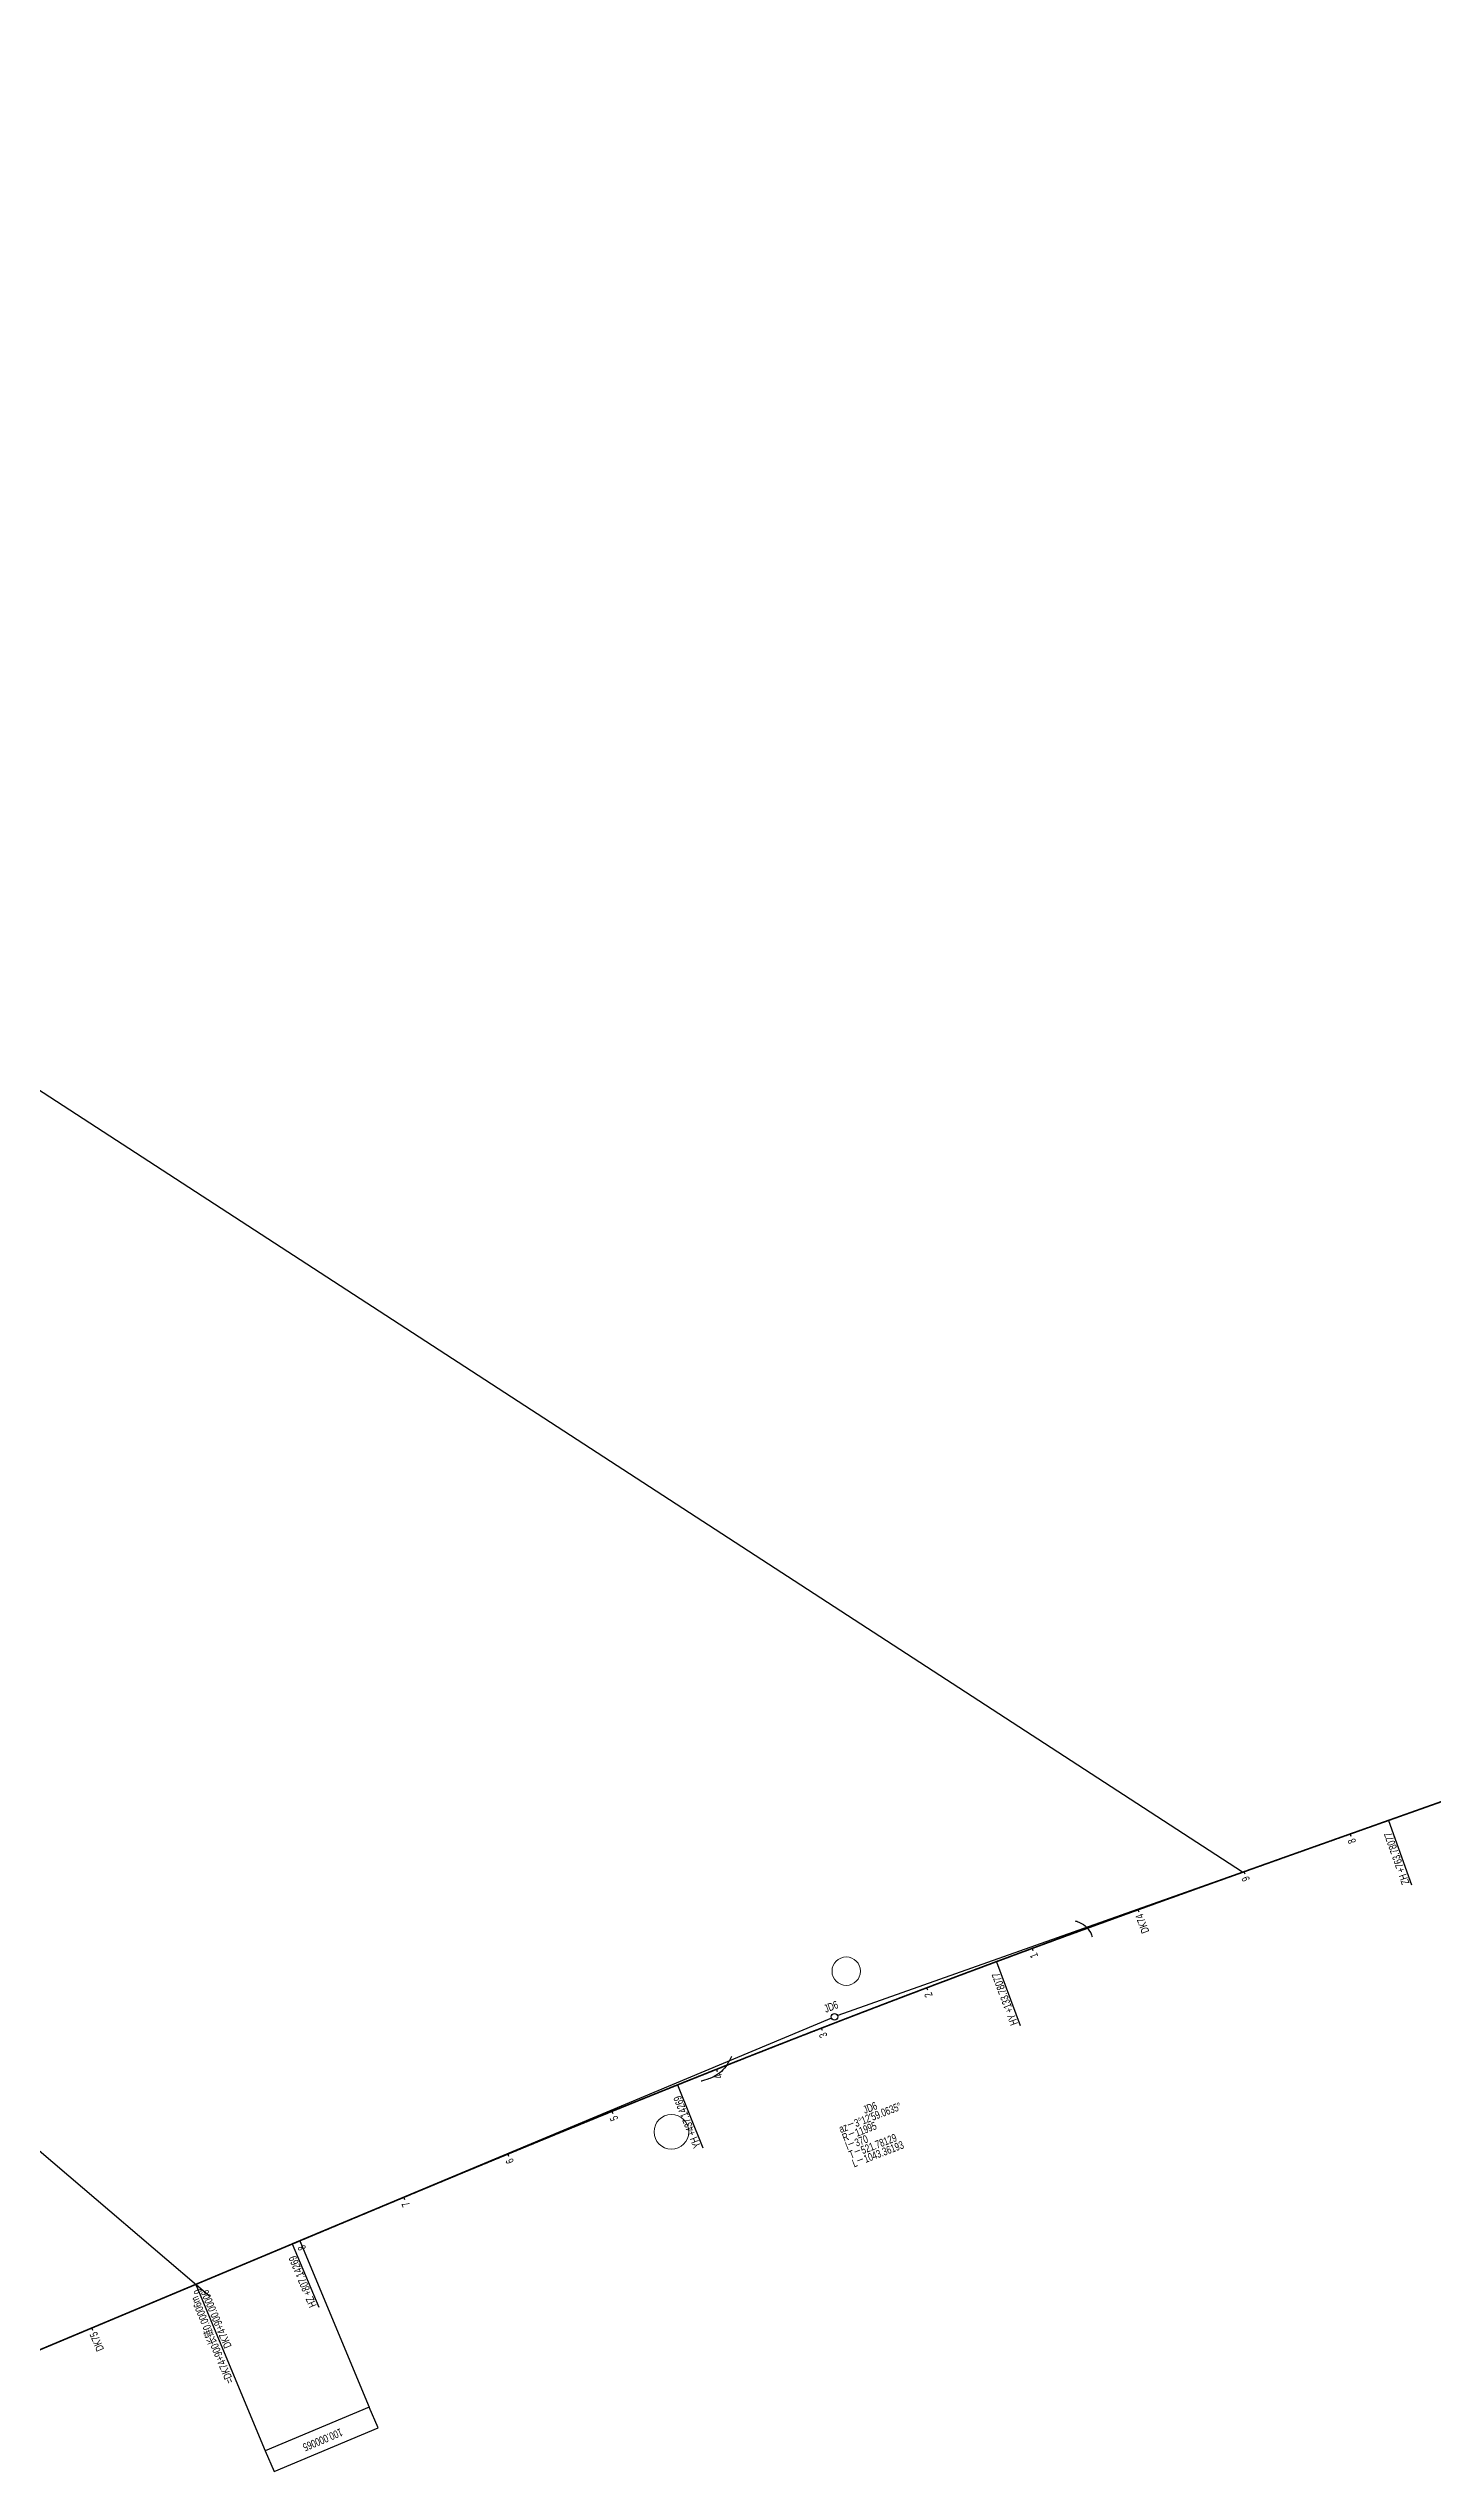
# Model space of a CAD drawing. Header units: millimetres. Extents: x 497834 to 621495, y 3353175 to 3430424.
# Drawn here: x 605003 to 606232, y 3395601 to 3397751 of the extents above; entities that cross this region are included whole.
import ezdxf

# ---------------------------------------------------------------- set-up
doc = ezdxf.new("R2010")
doc.units = ezdxf.units.MM
for name, color, linetype in [('breakloc', 7, 'Continuous'), ('DK改路中线', 7, 'Continuous'), ('dl1', 7, 'Continuous'), ('dl2', 7, 'Continuous'), ('房屋圆', 7, 'Continuous'), ('沪乍杭打线-0.0-200.8段-施工系转设计系成果-2000坐标系-左线_中线_交点', 7, 'Continuous'), ('沪乍杭打线-0.0-200.8段-施工系转设计系成果-2000坐标系-左线_五大桩', 7, 'Continuous'), ('沪乍杭打线-0.0-200.8段-施工系转设计系成果-2000坐标系-左线_断链', 7, 'Continuous'), ('沪乍杭打线-0.0-200.8段-施工系转设计系成果-2000坐标系-左线_曲线资料', 7, 'Continuous'), ('沪乍杭打线-0.0-200.8段-施工系转设计系成果-2000坐标系-左线_里程', 7, 'Continuous'), ('连接线', 3, 'Continuous')]:
    doc.layers.add(name, color=color, linetype=linetype)
doc.styles.add('PM_DL', font='slromans.shx', dxfattribs={"width": 0.75, "bigfont": 'hztxt.shx'})
doc.styles.add('PM_LC', font='slromans.shx', dxfattribs={"width": 0.75, "bigfont": 'hztxt.shx'})
doc.styles.add('PM_QX', font='slromans.shx', dxfattribs={"width": 0.75, "bigfont": 'hztxt.shx'})

msp = doc.modelspace()

# ---------------------------------------------------------------- linework, layer by layer
at = {"layer": 'breakloc'}
msp.add_lwpolyline([(605146.7, 3395756.1), (600095.3, 3400068)], dxfattribs=at)
at = {"layer": 'DK改路中线', "color": 3, "linetype": 'Continuous', "ltscale": 2, "flags": 128}
for points in [[(605914.4, 3396089.6), (605915.1, 3396089.4, -0.261393), (605916.3, 3396089), (605918.2, 3396088.3), (605920, 3396087.4), (605921.7, 3396086.4), (605923.3, 3396085.2), (605924.7, 3396083.8), (605926, 3396082.3), (605927.2, 3396080.6), (605928.2, 3396078.9), (605929, 3396077.1), (605929.3, 3396076), (605929.5, 3396075.5)], [(605609.3, 3395969.2), (605607.5, 3395965.6), (605606.9, 3395964.6, -0.203459), (605606.5, 3395963.8), (605605.5, 3395962.1), (605604.4, 3395960.4), (605603.2, 3395958.9), (605601.8, 3395957.4), (605600.4, 3395956), (605598.9, 3395954.7), (605597.3, 3395953.5), (605595.6, 3395952.4), (605593.9, 3395951.4), (605592.1, 3395950.6), (605590.2, 3395949.8), (605589, 3395949.4), (605588.3, 3395949.2), (605584.5, 3395948), (605582.6, 3395947.4), (605582.4, 3395947.4)]]:
    msp.add_lwpolyline(points, format="xyb", dxfattribs=at)
at = {"layer": 'dl1', "color": 3, "linetype": 'Continuous', "ltscale": 2, "const_width": 1.4, "flags": 128}
msp.add_lwpolyline([(610383.9, 3397664.2), (606192.6, 3396178.8), (606191.6, 3396178.5), (606190.7, 3396178.1), (606189.8, 3396177.8), (606188.8, 3396177.5), (606187.9, 3396177.1), (606186.9, 3396176.8), (606186, 3396176.5), (606185, 3396176.1), (606184.1, 3396175.8), (606183.2, 3396175.5), (606182.2, 3396175.1), (606181.3, 3396174.8), (606180.3, 3396174.4), (606179.4, 3396174.1), (606178.4, 3396173.8), (606177.5, 3396173.4), (606176.6, 3396173.1), (606175.6, 3396172.8), (606174.7, 3396172.4), (606173.7, 3396172.1), (606172.8, 3396171.8), (606171.8, 3396171.4), (606170.9, 3396171.1), (606170, 3396170.8), (606169, 3396170.4), (606168.1, 3396170.1), (606167.1, 3396169.8), (606166.2, 3396169.4), (606165.3, 3396169.1), (606164.3, 3396168.8), (606163.4, 3396168.4), (606162.4, 3396168.1), (606161.5, 3396167.8), (606160.5, 3396167.4), (606159.6, 3396167.1), (606158.7, 3396166.8), (606157.7, 3396166.4), (606156.8, 3396166.1), (606155.8, 3396165.8), (606154.9, 3396165.4), (606153.9, 3396165.1), (606153, 3396164.8), (606152.1, 3396164.4), (606151.1, 3396164.1), (606150.2, 3396163.8), (606149.2, 3396163.4), (606148.3, 3396163.1), (606147.3, 3396162.8), (606146.4, 3396162.4), (606145.5, 3396162.1), (606144.5, 3396161.8), (606143.6, 3396161.4), (606142.6, 3396161.1), (606141.7, 3396160.7), (606140.7, 3396160.4), (606139.8, 3396160.1), (606138.9, 3396159.7), (606137.9, 3396159.4), (606137, 3396159.1), (606136, 3396158.7), (606135.1, 3396158.4), (606134.1, 3396158.1), (606133.2, 3396157.7), (606132.3, 3396157.4), (606131.3, 3396157.1), (606130.4, 3396156.7), (606129.4, 3396156.4), (606128.5, 3396156.1), (606127.6, 3396155.7), (606126.6, 3396155.4), (606125.7, 3396155.1), (606124.7, 3396154.7), (606123.8, 3396154.4), (606122.8, 3396154.1), (606121.9, 3396153.7), (606121, 3396153.4), (606120, 3396153.1), (606119.1, 3396152.7), (606118.1, 3396152.4), (606117.2, 3396152), (606116.2, 3396151.7), (606115.3, 3396151.4), (606114.4, 3396151), (606113.4, 3396150.7), (606112.5, 3396150.4), (606111.5, 3396150), (606110.6, 3396149.7), (606109.6, 3396149.4), (606108.7, 3396149), (606107.8, 3396148.7), (606106.8, 3396148.4), (606105.9, 3396148), (606104.9, 3396147.7), (606104, 3396147.4), (606103.1, 3396147), (606102.1, 3396146.7), (606101.2, 3396146.4), (606100.2, 3396146), (606099.3, 3396145.7), (606098.3, 3396145.4), (606097.4, 3396145), (606096.5, 3396144.7), (606095.5, 3396144.3), (606094.6, 3396144), (606093.6, 3396143.7), (606092.7, 3396143.3), (606091.7, 3396143), (606090.8, 3396142.7), (606089.9, 3396142.3), (606088.9, 3396142), (606088, 3396141.7), (606087, 3396141.3), (606086.1, 3396141), (606085.2, 3396140.7), (606084.2, 3396140.3), (606083.3, 3396140), (606082.3, 3396139.7), (606081.4, 3396139.3), (606080.4, 3396139), (606079.5, 3396138.6), (606078.6, 3396138.3), (606077.6, 3396138), (606076.7, 3396137.6), (606075.7, 3396137.3), (606074.8, 3396137), (606073.8, 3396136.6), (606072.9, 3396136.3), (606072, 3396136), (606071, 3396135.6), (606070.1, 3396135.3), (606069.1, 3396135), (606068.2, 3396134.6), (606067.3, 3396134.3), (606066.3, 3396133.9), (606065.4, 3396133.6), (606064.4, 3396133.3), (606063.5, 3396132.9), (606062.5, 3396132.6), (606061.6, 3396132.3), (606060.7, 3396131.9), (606059.7, 3396131.6), (606058.8, 3396131.3), (606057.8, 3396130.9), (606056.9, 3396130.6), (606056, 3396130.2), (606055, 3396129.9), (606054.1, 3396129.6), (606053.1, 3396129.2), (606052.2, 3396128.9), (606051.2, 3396128.6), (606050.3, 3396128.2), (606049.4, 3396127.9), (606048.4, 3396127.6), (606047.5, 3396127.2), (606046.5, 3396126.9), (606045.6, 3396126.5), (606044.7, 3396126.2), (606043.7, 3396125.9), (606042.8, 3396125.5), (606041.8, 3396125.2), (606040.9, 3396124.9), (606039.9, 3396124.5), (606039, 3396124.2), (606038.1, 3396123.9), (606037.1, 3396123.5), (606036.2, 3396123.2), (606035.2, 3396122.8), (606034.3, 3396122.5), (606033.4, 3396122.2), (606032.4, 3396121.8), (606031.5, 3396121.5), (606030.5, 3396121.2), (606029.6, 3396120.8), (606028.6, 3396120.5), (606027.7, 3396120.1), (606026.8, 3396119.8), (606025.8, 3396119.5), (606024.9, 3396119.1), (606023.9, 3396118.8), (606023, 3396118.5), (606022.1, 3396118.1), (606021.1, 3396117.8), (606020.2, 3396117.4), (606019.2, 3396117.1), (606018.3, 3396116.8), (606017.3, 3396116.4), (606016.4, 3396116.1), (606015.5, 3396115.8), (606014.5, 3396115.4), (606013.6, 3396115.1), (606012.6, 3396114.7), (606011.7, 3396114.4), (606010.8, 3396114.1), (606009.8, 3396113.7), (606008.9, 3396113.4), (606007.9, 3396113.1), (606007, 3396112.7), (606006.1, 3396112.4), (606005.1, 3396112), (606004.2, 3396111.7), (606003.2, 3396111.4), (606002.3, 3396111), (606001.4, 3396110.7), (606000.4, 3396110.3), (605999.5, 3396110), (605998.5, 3396109.7), (605997.6, 3396109.3), (605996.6, 3396109), (605995.7, 3396108.7), (605994.8, 3396108.3), (605993.8, 3396108), (605992.9, 3396107.6), (605991.9, 3396107.3), (605991, 3396107), (605990.1, 3396106.6), (605989.1, 3396106.3), (605988.2, 3396105.9), (605987.2, 3396105.6), (605986.3, 3396105.3), (605985.4, 3396104.9), (605984.4, 3396104.6), (605983.5, 3396104.2), (605982.5, 3396103.9), (605981.6, 3396103.6), (605980.7, 3396103.2), (605979.7, 3396102.9), (605978.8, 3396102.6), (605977.8, 3396102.2), (605976.9, 3396101.9), (605975.9, 3396101.5), (605975, 3396101.2), (605974.1, 3396100.9), (605973.1, 3396100.5), (605972.2, 3396100.2), (605971.2, 3396099.8), (605970.3, 3396099.5), (605969.4, 3396099.2), (605968.4, 3396098.8), (605967.5, 3396098.5), (605966.5, 3396098.1), (605965.6, 3396097.8), (605964.7, 3396097.5), (605963.7, 3396097.1), (605962.8, 3396096.8), (605961.8, 3396096.4), (605960.9, 3396096.1), (605960, 3396095.8), (605959, 3396095.4), (605958.1, 3396095.1), (605957.1, 3396094.7), (605956.2, 3396094.4), (605955.3, 3396094), (605954.3, 3396093.7), (605953.4, 3396093.4), (605952.4, 3396093), (605951.5, 3396092.7), (605950.6, 3396092.3), (605949.6, 3396092), (605948.7, 3396091.7), (605947.7, 3396091.3), (605946.8, 3396091), (605945.9, 3396090.6), (605944.9, 3396090.3), (605944, 3396090), (605943, 3396089.6), (605942.1, 3396089.3), (605941.2, 3396088.9), (605940.2, 3396088.6), (605939.3, 3396088.2), (605938.3, 3396087.9), (605937.4, 3396087.6), (605936.5, 3396087.2), (605935.5, 3396086.9), (605934.6, 3396086.5), (605933.6, 3396086.2), (605932.7, 3396085.9), (605931.8, 3396085.5), (605930.8, 3396085.2), (605929.9, 3396084.8), (605928.9, 3396084.5), (605928, 3396084.1), (605927.1, 3396083.8), (605926.1, 3396083.5), (605925.2, 3396083.1), (605924.2, 3396082.8), (605923.3, 3396082.4), (605922.4, 3396082.1), (605921.4, 3396081.7), (605920.5, 3396081.4), (605919.6, 3396081.1), (605918.6, 3396080.7), (605917.7, 3396080.4), (605916.7, 3396080), (605915.8, 3396079.7), (605914.9, 3396079.3), (605913.9, 3396079), (605913, 3396078.7), (605912, 3396078.3), (605911.1, 3396078), (605910.2, 3396077.6), (605909.2, 3396077.3), (605908.3, 3396076.9), (605907.3, 3396076.6), (605906.4, 3396076.3), (605905.5, 3396075.9), (605904.5, 3396075.6), (605903.6, 3396075.2), (605902.6, 3396074.9), (605901.7, 3396074.5), (605900.8, 3396074.2), (605899.8, 3396073.8), (605898.9, 3396073.5), (605898, 3396073.2), (605897, 3396072.8), (605896.1, 3396072.5), (605895.1, 3396072.1), (605894.2, 3396071.8), (605893.3, 3396071.4), (605892.3, 3396071.1), (605891.4, 3396070.7), (605890.4, 3396070.4), (605889.5, 3396070.1), (605888.6, 3396069.7), (605887.6, 3396069.4), (605886.7, 3396069), (605885.7, 3396068.7), (605884.8, 3396068.3), (605883.9, 3396068), (605882.9, 3396067.6), (605882, 3396067.3), (605881.1, 3396066.9), (605880.1, 3396066.6), (605879.2, 3396066.3), (605878.2, 3396065.9), (605877.3, 3396065.6), (605876.4, 3396065.2), (605875.4, 3396064.9), (605874.5, 3396064.5), (605873.6, 3396064.2), (605872.6, 3396063.8), (605871.7, 3396063.5), (605870.7, 3396063.1), (605869.8, 3396062.8), (605868.9, 3396062.4), (605867.9, 3396062.1), (605867, 3396061.8), (605866, 3396061.4), (605865.1, 3396061.1), (605864.2, 3396060.7), (605863.2, 3396060.4), (605862.3, 3396060), (605861.4, 3396059.7), (605860.4, 3396059.3), (605859.5, 3396059), (605858.5, 3396058.6), (605857.6, 3396058.3), (605856.7, 3396057.9), (605855.7, 3396057.6), (605854.8, 3396057.2), (605853.9, 3396056.9), (605852.9, 3396056.5), (605852, 3396056.2), (605851, 3396055.8), (605850.1, 3396055.5), (605849.2, 3396055.1), (605848.2, 3396054.8), (605847.3, 3396054.5), (605846.4, 3396054.1), (605845.4, 3396053.8), (605844.5, 3396053.4, 0.006322), (605843.5, 3396053.1), (605842.6, 3396052.7), (605841.7, 3396052.4), (605840.7, 3396052), (605839.8, 3396051.7), (605839.8, 3396051.7), (605838.9, 3396051.3), (605837.9, 3396051), (605837, 3396050.6), (605836, 3396050.3), (605835.1, 3396049.9), (605835.1, 3396049.9), (605834.2, 3396049.6), (605833.2, 3396049.2), (605832.3, 3396048.9), (605831.4, 3396048.5), (605830.4, 3396048.2), (605830.4, 3396048.2), (605829.5, 3396047.8), (605828.6, 3396047.5), (605827.6, 3396047.1), (605826.7, 3396046.8), (605825.7, 3396046.4), (605825.7, 3396046.4), (605824.8, 3396046.1), (605823.9, 3396045.7), (605822.9, 3396045.4), (605822, 3396045), (605821.1, 3396044.7), (605821.1, 3396044.7), (605820.1, 3396044.3), (605819.2, 3396044), (605818.2, 3396043.6), (605817.3, 3396043.3), (605816.4, 3396042.9), (605816.4, 3396042.9), (605815.4, 3396042.6), (605814.5, 3396042.2), (605813.6, 3396041.9), (605812.6, 3396041.5), (605811.7, 3396041.2), (605811.7, 3396041.2), (605810.8, 3396040.8), (605809.8, 3396040.5), (605808.9, 3396040.1), (605807.9, 3396039.8), (605807, 3396039.4), (605807, 3396039.4), (605806.1, 3396039.1), (605805.1, 3396038.7), (605804.2, 3396038.3), (605803.3, 3396038), (605802.3, 3396037.6), (605802.3, 3396037.6), (605801.4, 3396037.3), (605800.5, 3396036.9), (605799.5, 3396036.6), (605798.6, 3396036.2), (605797.7, 3396035.9), (605797.7, 3396035.9), (605796.7, 3396035.5), (605795.8, 3396035.2), (605794.8, 3396034.8), (605793.9, 3396034.5), (605793, 3396034.1), (605793, 3396034.1), (605792, 3396033.8), (605791.1, 3396033.4), (605790.2, 3396033.1), (605789.2, 3396032.7), (605788.3, 3396032.4), (605788.3, 3396032.4), (605787.4, 3396032), (605786.4, 3396031.6), (605785.5, 3396031.3), (605784.6, 3396030.9), (605783.6, 3396030.6), (605783.6, 3396030.6), (605782.7, 3396030.2), (605781.7, 3396029.9), (605780.8, 3396029.5), (605779.9, 3396029.2), (605778.9, 3396028.8), (605778.9, 3396028.8), (605778, 3396028.5), (605777.1, 3396028.1), (605776.1, 3396027.8), (605775.2, 3396027.4), (605774.3, 3396027), (605774.3, 3396027), (605773.3, 3396026.7), (605772.4, 3396026.3), (605771.5, 3396026), (605770.5, 3396025.6), (605769.6, 3396025.3), (605769.6, 3396025.3), (605768.7, 3396024.9), (605767.7, 3396024.6), (605766.8, 3396024.2), (605765.9, 3396023.9), (605764.9, 3396023.5), (605764.9, 3396023.5), (605764, 3396023.1), (605763, 3396022.8), (605762.1, 3396022.4), (605761.2, 3396022.1), (605760.2, 3396021.7), (605760.2, 3396021.7), (605759.3, 3396021.4), (605758.4, 3396021), (605757.4, 3396020.7), (605756.5, 3396020.3), (605755.6, 3396019.9), (605755.6, 3396019.9), (605754.6, 3396019.6), (605753.7, 3396019.2), (605752.8, 3396018.9), (605751.8, 3396018.5), (605750.9, 3396018.2), (605750.9, 3396018.2), (605750, 3396017.8), (605749, 3396017.5), (605748.1, 3396017.1), (605747.2, 3396016.7), (605746.2, 3396016.4), (605746.2, 3396016.4), (605745.3, 3396016), (605744.4, 3396015.7), (605743.4, 3396015.3), (605742.5, 3396015), (605741.6, 3396014.6), (605741.6, 3396014.6), (605740.6, 3396014.2), (605739.7, 3396013.9), (605738.8, 3396013.5), (605737.8, 3396013.2), (605736.9, 3396012.8), (605736.9, 3396012.8), (605736, 3396012.5), (605735, 3396012.1), (605734.1, 3396011.7), (605733.2, 3396011.4), (605732.2, 3396011), (605732.2, 3396011), (605731.3, 3396010.7), (605730.3, 3396010.3), (605729.4, 3396009.9), (605728.5, 3396009.6), (605727.5, 3396009.2), (605727.5, 3396009.2), (605726.6, 3396008.9), (605725.7, 3396008.5), (605724.7, 3396008.2), (605723.8, 3396007.8), (605722.9, 3396007.4), (605722.9, 3396007.4), (605721.9, 3396007.1), (605721, 3396006.7), (605720.1, 3396006.4), (605719.1, 3396006), (605718.2, 3396005.6), (605718.2, 3396005.6), (605717.3, 3396005.3), (605716.3, 3396004.9), (605715.4, 3396004.6), (605714.5, 3396004.2), (605713.5, 3396003.8), (605713.5, 3396003.8), (605712.6, 3396003.5), (605711.7, 3396003.1), (605710.7, 3396002.8), (605709.8, 3396002.4), (605708.9, 3396002.1), (605708.9, 3396002.1), (605707.9, 3396001.7), (605707, 3396001.3), (605706.1, 3396001), (605705.1, 3396000.6), (605704.2, 3396000.3), (605704.2, 3396000.3), (605703.3, 3395999.9), (605702.4, 3395999.5), (605701.4, 3395999.2), (605700.5, 3395998.8), (605699.6, 3395998.4), (605699.6, 3395998.4), (605698.6, 3395998.1), (605697.7, 3395997.7), (605696.8, 3395997.4), (605695.8, 3395997), (605694.9, 3395996.6), (605694.9, 3395996.6), (605694, 3395996.3), (605693, 3395995.9), (605692.1, 3395995.6), (605691.2, 3395995.2), (605690.2, 3395994.8), (605690.2, 3395994.8), (605689.3, 3395994.5), (605688.4, 3395994.1), (605687.4, 3395993.8), (605686.5, 3395993.4), (605685.6, 3395993), (605685.6, 3395993), (605684.6, 3395992.7), (605683.7, 3395992.3), (605682.8, 3395991.9), (605681.8, 3395991.6), (605680.9, 3395991.2), (605680.9, 3395991.2), (605680, 3395990.9), (605679, 3395990.5), (605678.1, 3395990.1), (605677.2, 3395989.8), (605676.2, 3395989.4), (605676.2, 3395989.4), (605675.3, 3395989), (605674.4, 3395988.7), (605673.4, 3395988.3), (605672.5, 3395988), (605671.6, 3395987.6), (605671.6, 3395987.6), (605670.7, 3395987.2), (605669.7, 3395986.9), (605668.8, 3395986.5), (605667.9, 3395986.1), (605666.9, 3395985.8), (605666.9, 3395985.8), (605666, 3395985.4), (605665.1, 3395985.1), (605664.1, 3395984.7), (605663.2, 3395984.3), (605662.3, 3395984), (605662.3, 3395984), (605661.3, 3395983.6), (605660.4, 3395983.2), (605659.5, 3395982.9), (605658.5, 3395982.5), (605657.6, 3395982.1), (605657.6, 3395982.1), (605656.7, 3395981.8), (605655.7, 3395981.4), (605654.8, 3395981), (605653.9, 3395980.7), (605653, 3395980.3), (605653, 3395980.3), (605652, 3395980), (605651.1, 3395979.6), (605650.2, 3395979.2), (605649.2, 3395978.9), (605648.3, 3395978.5), (605648.3, 3395978.5), (605647.4, 3395978.1), (605646.4, 3395977.8), (605645.5, 3395977.4), (605644.6, 3395977), (605643.6, 3395976.7), (605643.6, 3395976.7), (605642.7, 3395976.3), (605641.8, 3395975.9), (605640.9, 3395975.6), (605639.9, 3395975.2), (605639, 3395974.8), (605639, 3395974.8), (605638.1, 3395974.5), (605637.1, 3395974.1), (605636.2, 3395973.7), (605635.3, 3395973.4), (605634.3, 3395973), (605634.3, 3395973), (605633.4, 3395972.6), (605632.5, 3395972.3), (605631.5, 3395971.9), (605630.6, 3395971.6), (605629.7, 3395971.2), (605629.7, 3395971.2), (605628.8, 3395970.8), (605627.8, 3395970.5), (605626.9, 3395970.1), (605626, 3395969.7), (605625, 3395969.4), (605625, 3395969.4), (605624.1, 3395969), (605623.2, 3395968.6), (605622.2, 3395968.3), (605621.3, 3395967.9), (605620.4, 3395967.5), (605620.4, 3395967.5), (605619.5, 3395967.1), (605618.5, 3395966.8), (605617.6, 3395966.4), (605616.7, 3395966), (605615.7, 3395965.7), (605615.7, 3395965.7), (605614.8, 3395965.3), (605613.9, 3395964.9), (605612.9, 3395964.6), (605612, 3395964.2), (605611.1, 3395963.8), (605611.1, 3395963.8), (605610.2, 3395963.5), (605609.2, 3395963.1), (605608.3, 3395962.7), (605607.4, 3395962.4), (605606.4, 3395962), (605606.4, 3395962), (605605.5, 3395961.6), (605604.6, 3395961.3), (605603.6, 3395960.9), (605602.7, 3395960.5), (605601.8, 3395960.2), (605601.8, 3395960.2), (605600.9, 3395959.8), (605599.9, 3395959.4), (605599, 3395959), (605598.1, 3395958.7), (605597.1, 3395958.3), (605597.1, 3395958.3), (605596.2, 3395957.9), (605595.3, 3395957.6), (605594.3, 3395957.2), (605593.4, 3395956.8), (605592.5, 3395956.5), (605592.5, 3395956.5), (605591.6, 3395956.1), (605590.6, 3395955.7), (605589.7, 3395955.4), (605588.8, 3395955), (605587.8, 3395954.6), (605587.8, 3395954.6), (605586.9, 3395954.2), (605586, 3395953.9), (605585.1, 3395953.5), (605584.1, 3395953.1), (605583.2, 3395952.8), (605583.2, 3395952.8), (605582.3, 3395952.4), (605581.3, 3395952), (605580.4, 3395951.7), (605579.5, 3395951.3), (605578.6, 3395950.9), (605578.6, 3395950.9), (605577.6, 3395950.5), (605576.7, 3395950.2), (605575.8, 3395949.8), (605574.8, 3395949.4), (605573.9, 3395949.1), (605573.9, 3395949.1), (605573, 3395948.7), (605572.1, 3395948.3), (605571.1, 3395947.9), (605570.2, 3395947.6), (605569.3, 3395947.2), (605569.3, 3395947.2), (605568.3, 3395946.8), (605567.4, 3395946.5), (605566.5, 3395946.1), (605565.6, 3395945.7), (605564.6, 3395945.3), (605564.6, 3395945.3), (605563.7, 3395945), (605562.8, 3395944.6), (605561.8, 3395944.2), (605561.5, 3395944.1), (605560.6, 3395943.7), (605559.7, 3395943.3), (605558.7, 3395943), (605557.8, 3395942.6), (605556.9, 3395942.2), (605555.9, 3395941.9), (605555, 3395941.5), (605554.1, 3395941.1), (605553.2, 3395940.7), (605552.2, 3395940.4), (605551.3, 3395940), (605550.4, 3395939.6), (605549.4, 3395939.2), (605548.5, 3395938.9), (605547.6, 3395938.5), (605546.7, 3395938.1), (605545.7, 3395937.8), (605544.8, 3395937.4), (605543.9, 3395937), (605543, 3395936.6), (605542, 3395936.3), (605541.1, 3395935.9), (605540.2, 3395935.5), (605539.2, 3395935.1), (605538.3, 3395934.8), (605537.4, 3395934.4), (605536.5, 3395934), (605535.5, 3395933.6), (605534.6, 3395933.3), (605533.7, 3395932.9), (605532.7, 3395932.5), (605531.8, 3395932.1), (605530.9, 3395931.8), (605530, 3395931.4), (605529, 3395931), (605528.1, 3395930.6), (605527.2, 3395930.3), (605526.3, 3395929.9), (605525.3, 3395929.5), (605524.4, 3395929.1), (605523.5, 3395928.8), (605522.6, 3395928.4), (605521.6, 3395928), (605520.7, 3395927.6), (605519.8, 3395927.3), (605518.8, 3395926.9), (605517.9, 3395926.5), (605517, 3395926.1), (605516.1, 3395925.8), (605515.1, 3395925.4), (605514.2, 3395925), (605513.3, 3395924.6), (605512.4, 3395924.3), (605511.4, 3395923.9), (605510.5, 3395923.5), (605509.6, 3395923.1), (605508.6, 3395922.8), (605507.7, 3395922.4), (605506.8, 3395922), (605505.9, 3395921.6), (605504.9, 3395921.3), (605504, 3395920.9), (605503.1, 3395920.5), (605502.2, 3395920.1), (605501.2, 3395919.8), (605500.3, 3395919.4), (605499.4, 3395919), (605498.5, 3395918.6), (605497.5, 3395918.2), (605496.6, 3395917.9), (605495.7, 3395917.5), (605494.8, 3395917.1), (605493.8, 3395916.7), (605492.9, 3395916.4), (605492, 3395916), (605491, 3395915.6), (605490.1, 3395915.2), (605489.2, 3395914.8), (605488.3, 3395914.5), (605487.3, 3395914.1), (605486.4, 3395913.7), (605485.5, 3395913.3), (605484.6, 3395913), (605483.6, 3395912.6), (605482.7, 3395912.2), (605481.8, 3395911.8), (605480.9, 3395911.4), (605479.9, 3395911.1), (605479, 3395910.7), (605478.1, 3395910.3), (605477.2, 3395909.9), (605476.2, 3395909.6), (605475.3, 3395909.2), (605474.4, 3395908.8), (605473.5, 3395908.4), (605472.5, 3395908), (605471.6, 3395907.7), (605470.7, 3395907.3), (605469.8, 3395906.9), (605468.8, 3395906.5), (605467.9, 3395906.2), (605467, 3395905.8), (605466.1, 3395905.4), (605465.1, 3395905), (605464.2, 3395904.6), (605463.3, 3395904.3), (605462.4, 3395903.9), (605461.4, 3395903.5), (605460.5, 3395903.1), (605459.6, 3395902.7), (605458.7, 3395902.4), (605457.7, 3395902), (605456.8, 3395901.6), (605455.9, 3395901.2), (605455, 3395900.8), (605454, 3395900.5), (605453.1, 3395900.1), (605452.2, 3395899.7), (605451.3, 3395899.3), (605450.3, 3395898.9), (605449.4, 3395898.6), (605448.5, 3395898.2), (605447.6, 3395897.8), (605446.6, 3395897.4), (605445.7, 3395897), (605444.8, 3395896.7), (605443.9, 3395896.3), (605442.9, 3395895.9), (605442, 3395895.5), (605441.1, 3395895.1), (605440.2, 3395894.8), (605439.2, 3395894.4), (605438.3, 3395894), (605437.4, 3395893.6), (605436.5, 3395893.2), (605435.5, 3395892.9), (605434.6, 3395892.5), (605433.7, 3395892.1), (605432.8, 3395891.7), (605431.8, 3395891.3), (605430.9, 3395891), (605430, 3395890.6), (605429.1, 3395890.2), (605428.1, 3395889.8), (605427.2, 3395889.4), (605426.3, 3395889), (605425.4, 3395888.7), (605424.4, 3395888.3), (605423.5, 3395887.9), (605422.6, 3395887.5), (605421.7, 3395887.1), (605420.7, 3395886.8), (605419.8, 3395886.4), (605418.9, 3395886), (605418, 3395885.6), (605417, 3395885.2), (605416.1, 3395884.9), (605415.2, 3395884.5), (605414.3, 3395884.1), (605413.3, 3395883.7), (605412.4, 3395883.3), (605411.5, 3395882.9), (605410.6, 3395882.6), (605409.6, 3395882.2), (605408.7, 3395881.8), (605407.8, 3395881.4), (605406.9, 3395881), (605405.9, 3395880.7), (605405, 3395880.3), (605404.1, 3395879.9), (605403.2, 3395879.5), (605402.3, 3395879.1), (605401.3, 3395878.7), (605400.4, 3395878.4), (605399.5, 3395878), (605398.6, 3395877.6), (605397.6, 3395877.2), (605396.7, 3395876.8), (605395.8, 3395876.4), (605394.9, 3395876.1), (605393.9, 3395875.7), (605393, 3395875.3), (605392.1, 3395874.9), (605391.2, 3395874.5), (605390.2, 3395874.1), (605389.3, 3395873.8), (605388.4, 3395873.4), (605387.5, 3395873), (605386.5, 3395872.6), (605385.6, 3395872.2), (605384.7, 3395871.9), (605383.8, 3395871.5), (605382.9, 3395871.1), (605381.9, 3395870.7), (605381, 3395870.3), (605380.1, 3395869.9), (605379.2, 3395869.6), (605378.2, 3395869.2), (605377.3, 3395868.8), (605376.4, 3395868.4), (605375.5, 3395868), (605374.5, 3395867.6), (605373.6, 3395867.3), (605372.7, 3395866.9), (605371.8, 3395866.5), (605370.8, 3395866.1), (605369.9, 3395865.7), (605369, 3395865.3), (605368.1, 3395865), (605367.1, 3395864.6), (605366.2, 3395864.2), (605365.3, 3395863.8), (605364.4, 3395863.4), (605363.5, 3395863), (605362.5, 3395862.6), (605361.6, 3395862.3), (605360.7, 3395861.9), (605359.8, 3395861.5), (605358.8, 3395861.1), (605357.9, 3395860.7), (605357, 3395860.3), (605356.1, 3395860), (605355.1, 3395859.6), (605354.2, 3395859.2), (605353.3, 3395858.8), (605352.4, 3395858.4), (605351.5, 3395858), (605350.5, 3395857.7), (605349.6, 3395857.3), (605348.7, 3395856.9), (605347.8, 3395856.5), (605346.8, 3395856.1), (605345.9, 3395855.7), (605345, 3395855.3), (605344.1, 3395855), (605343.1, 3395854.6), (605342.2, 3395854.2), (605341.3, 3395853.8), (605340.4, 3395853.4), (605339.5, 3395853), (605338.5, 3395852.7), (605337.6, 3395852.3), (605336.7, 3395851.9), (605335.8, 3395851.5), (605334.8, 3395851.1), (605333.9, 3395850.7), (605333, 3395850.3), (605332.1, 3395850), (605331.1, 3395849.6), (605330.2, 3395849.2), (605329.3, 3395848.8), (605328.4, 3395848.4), (605327.5, 3395848), (605326.5, 3395847.7), (605325.6, 3395847.3), (605324.7, 3395846.9), (605323.8, 3395846.5), (605322.8, 3395846.1), (605321.9, 3395845.7), (605321, 3395845.3), (605320.1, 3395845), (605319.1, 3395844.6), (605318.2, 3395844.2), (605317.3, 3395843.8), (605316.4, 3395843.4), (605315.5, 3395843), (605314.5, 3395842.6), (605313.6, 3395842.3), (605312.7, 3395841.9), (605311.8, 3395841.5), (605310.8, 3395841.1), (605309.9, 3395840.7), (605309, 3395840.3), (605308.1, 3395839.9), (605307.2, 3395839.6), (605306.2, 3395839.2), (605305.3, 3395838.8), (605304.4, 3395838.4), (605303.5, 3395838), (605302.5, 3395837.6), (605301.6, 3395837.3), (605300.7, 3395836.9), (605299.8, 3395836.5), (605298.8, 3395836.1), (605297.9, 3395835.7), (605297, 3395835.3), (605296.1, 3395834.9), (605295.2, 3395834.6), (605294.2, 3395834.2), (605293.3, 3395833.8), (605292.4, 3395833.4), (605291.5, 3395833), (605290.5, 3395832.6), (605289.6, 3395832.2), (605288.7, 3395831.9), (605287.8, 3395831.5), (605286.9, 3395831.1), (605285.9, 3395830.7), (605285, 3395830.3), (605284.1, 3395829.9), (605283.2, 3395829.5), (605282.2, 3395829.2), (605281.3, 3395828.8), (605280.4, 3395828.4), (605279.5, 3395828), (605278.5, 3395827.6), (605277.6, 3395827.2), (605276.7, 3395826.8), (605275.8, 3395826.4), (605274.9, 3395826.1), (605273.9, 3395825.7), (605273, 3395825.3), (605272.1, 3395824.9), (605271.2, 3395824.5), (605270.2, 3395824.1), (605269.3, 3395823.7), (605268.4, 3395823.4), (605267.5, 3395823), (605266.6, 3395822.6), (605265.6, 3395822.2), (605264.7, 3395821.8), (605263.8, 3395821.4), (605262.9, 3395821), (605261.9, 3395820.7), (605261, 3395820.3), (605260.1, 3395819.9), (605259.2, 3395819.5), (605258.3, 3395819.1), (605257.3, 3395818.7), (605256.4, 3395818.3), (605255.5, 3395818), (605254.6, 3395817.6), (605253.6, 3395817.2), (605252.7, 3395816.8), (605251.8, 3395816.4), (605250.9, 3395816), (605250, 3395815.6), (605249, 3395815.2), (605248.1, 3395814.9), (605247.2, 3395814.5), (605246.3, 3395814.1), (605245.3, 3395813.7), (605244.4, 3395813.3), (605243.5, 3395812.9), (605242.6, 3395812.5), (605241.7, 3395812.2), (605240.7, 3395811.8), (605239.8, 3395811.4), (605238.9, 3395811), (605238, 3395810.6), (605237, 3395810.2), (605236.1, 3395809.8), (605235.2, 3395809.5), (605234.3, 3395809.1), (605233.4, 3395808.7), (605232.4, 3395808.3), (605231.5, 3395807.9), (605230.6, 3395807.5), (605229.7, 3395807.1), (605228.7, 3395806.8), (605227.8, 3395806.4), (605226.9, 3395806), (605226, 3395805.6), (605225.1, 3395805.2), (605224.1, 3395804.8), (605223.2, 3395804.4), (605222.3, 3395804), (605221.4, 3395803.7), (605220.4, 3395803.3), (605219.5, 3395802.9), (605133.8, 3395767)], format="xyb", dxfattribs=at)
at = {"layer": 'dl2', "color": 3, "linetype": 'Continuous', "ltscale": 2, "const_width": 1.4, "flags": 128}
msp.add_lwpolyline([(605133.8, 3395767), (604947.5, 3395688.9)], dxfattribs=at)
at = {"layer": '房屋圆', "lineweight": 0}
for centre, radius in [((605711.2, 3396045), 12.6), ((605556, 3395902.4), 15.4)]:
    msp.add_circle(centre, radius, dxfattribs=at)
at = {"layer": '沪乍杭打线-0.0-200.8段-施工系转设计系成果-2000坐标系-左线_中线_交点', "color": 6, "linetype": 'Continuous', "ltscale": 2}
for p, q in [((606192.6, 3396178.8), (605703.6, 3396005.5)), ((605698, 3396003.3), (605219.5, 3395802.9))]:
    msp.add_line(p, q, dxfattribs=at)
msp.add_circle((605700.8, 3396004.5), 3, dxfattribs=at)
at = {"layer": '沪乍杭打线-0.0-200.8段-施工系转设计系成果-2000坐标系-左线_五大桩', "color": 5, "linetype": 'Continuous', "ltscale": 2}
for p, q in [((606192.6, 3396178.8), (606212.8, 3396121.6)), ((605844.5, 3396053.4), (605865.5, 3395996.9)), ((605561.5, 3395944.1), (605583.9, 3395888.2)), ((605219.5, 3395802.9), (605243, 3395746.9))]:
    msp.add_line(p, q, dxfattribs=at)
at = {"layer": '沪乍杭打线-0.0-200.8段-施工系转设计系成果-2000坐标系-左线_断链', "color": 1, "linetype": 'Continuous', "ltscale": 2}
for p, q in [((605226.1, 3395805.6), (605287.9, 3395658.1)), ((605133.8, 3395767), (605195.6, 3395619.4))]:
    msp.add_line(p, q, dxfattribs=at)
msp.add_lwpolyline([(605295.7, 3395639.6), (605287.9, 3395658.1), (605195.6, 3395619.4), (605203.4, 3395601), (605295.7, 3395639.6)], dxfattribs=at)
at = {"layer": '沪乍杭打线-0.0-200.8段-施工系转设计系成果-2000坐标系-左线_里程', "color": 5, "linetype": 'Continuous', "ltscale": 2}
for p, q in [((606158.4, 3396166.7), (606159.1, 3396164.8)), ((606064.2, 3396133.2), (606064.9, 3396131.3)), ((605970.1, 3396099.4), (605970.8, 3396097.5)), ((605876.2, 3396065.1), (605876.9, 3396063.3)), ((605782.5, 3396030.2), (605783.2, 3396028.3)), ((605689.1, 3395994.4), (605689.8, 3395992.5)), ((605596, 3395957.9), (605596.7, 3395956)), ((605503.2, 3395920.6), (605504, 3395918.7)), ((605410.7, 3395882.6), (605411.5, 3395880.8)), ((605318.4, 3395844.2), (605319.1, 3395842.4)), ((605226.1, 3395805.6), (605226.9, 3395803.8)), ((605133.8, 3395767), (605134.6, 3395765.1)), ((605041.5, 3395728.3), (605042.3, 3395726.5))]:
    msp.add_line(p, q, dxfattribs=at)
at = {"layer": '连接线', "color": 3}
msp.add_polyline3d([(606063, 3396132.8, 0), (553263.3, 3430423.5, 0)], dxfattribs=at)

# ---------------------------------------------------------------- texts
at = {"layer": '沪乍杭打线-0.0-200.8段-施工系转设计系成果-2000坐标系-左线_中线_交点', "color": 5, "style": 'PM_QX', "width": 0.75}
msp.add_text('JD6', height=7, rotation=21.1219, dxfattribs=at).set_placement((605693.2, 3396008))
at = {"layer": '沪乍杭打线-0.0-200.8段-施工系转设计系成果-2000坐标系-左线_五大桩', "color": 5, "style": 'PM_QX', "width": 0.75}
for s, rotation, p in [('ZH +763.78077', 109.5138, (606211.2, 3396123.2)), ('HY +133.78077', 110.3975, (605863.8, 3395998.5)), ('YH +437.14269', 111.8464, (605582.3, 3395889.7)), ('HZ +807.14269', 112.7301, (605241.3, 3395748.4))]:
    msp.add_text(s, height=7, rotation=rotation, dxfattribs=at).set_placement(p)
at = {"layer": '沪乍杭打线-0.0-200.8段-施工系转设计系成果-2000坐标系-左线_断链', "color": 1, "style": 'PM_DL', "width": 0.75}
for s, rotation, p in [('=DK74+900长链0.00006m', 112.7301, (605167.7, 3395680.8)), ('DK74+900.00006', 112.7301, (605165.9, 3395712.2)), ('100.000065', 202.7301, (605262.3, 3395639.5))]:
    msp.add_text(s, height=7, rotation=rotation, dxfattribs=at).set_placement(p)
at = {"layer": '沪乍杭打线-0.0-200.8段-施工系转设计系成果-2000坐标系-左线_曲线资料', "color": 5, "style": 'PM_QX', "width": 0.75}
msp.add_text('JD6', height=7, rotation=21.1219, dxfattribs=at).set_placement((605727.8, 3395918.3))
at = {"layer": '沪乍杭打线-0.0-200.8段-施工系转设计系成果-2000坐标系-左线_曲线资料', "color": 5, "insert": (605703.9, 3395907.8), "char_height": 7, "attachment_point": 1, "rotation": 21.1219, "line_spacing_factor": 0.7, "style": 'PM_QX'}
msp.add_mtext('\\W0.750000;az－3°12′59.0635″\\PR－11995\\Pl－370\\PT－521.78129\\PL－1043.36193', dxfattribs=at)
at = {"layer": '沪乍杭打线-0.0-200.8段-施工系转设计系成果-2000坐标系-左线_里程', "color": 2, "style": 'PM_LC', "width": 0.75}
for s, rotation, p in [('8', 109.5223, (606163.9, 3396159.7)), ('9', 109.6336, (606069.7, 3396126.2)), ('DK74', 109.874, (605980.3, 3396080.1)), ('1', 110.2435, (605881.7, 3396058.2)), ('2', 110.7137, (605788.1, 3396023.3)), ('3', 111.1914, (605694.7, 3395987.6)), ('4', 111.669, (605601.7, 3395951.1)), ('5', 112.1212, (605509, 3395913.8)), ('6', 112.4531, (605416.5, 3395875.9)), ('7', 112.656, (605324.2, 3395837.6)), ('8', 112.7297, (605231.9, 3395799)), ('9', 112.7301, (605139.6, 3395760.3)), ('DK75', 112.7301, (605052.6, 3395709.5))]:
    msp.add_text(s, height=7, rotation=rotation, dxfattribs=at).set_placement(p)

doc.saveas('drawing.dxf')
